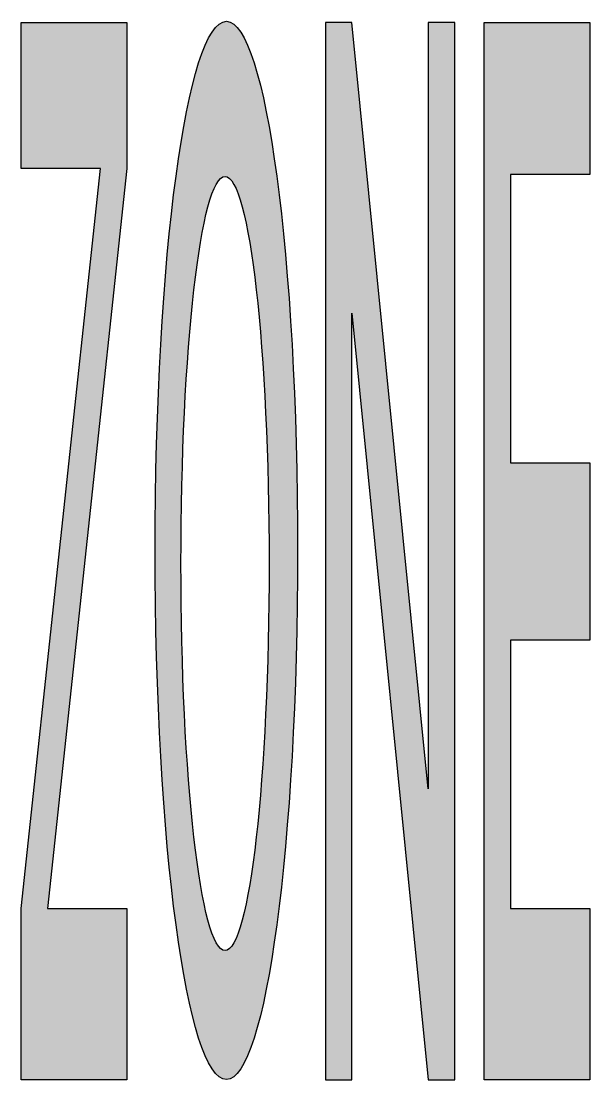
# Model space of a CAD drawing. Header units: metres. Extents: x -1.15 to 1, y 0 to 4.01.
import ezdxf

# ---------------------------------------------------------------- set-up
doc = ezdxf.new("R2010")
doc.units = ezdxf.units.M
doc.header["$LTSCALE"] = 0.2

msp = doc.modelspace()

# ---------------------------------------------------------------- hatches: boundary and pattern name
at = {"true_color": 0xfaf528}
h = msp.add_hatch(color=2, dxfattribs=at)
h.dxf.hatch_style = 1
h.paths.add_polyline_path([(-1.15, 0.6472), (-0.85, 3.4475), (-1.15, 3.4475), (-1.15, 4), (-0.75, 4), (-0.75, 3.4475), (-1.05, 0.6472), (-0.75, 0.6472), (-0.75, 0), (-1.15, 0)])
h = msp.add_hatch(color=2, dxfattribs=at)
h.dxf.hatch_style = 1
edge = h.paths.add_edge_path(flags=16)
edge.add_ellipse((-0.3792, 1.9529), major_axis=(0, 1.4646), ratio=0.113795, start_angle=0, end_angle=360)
edge = h.paths.add_edge_path()
edge.add_ellipse((-0.3741, 2.0023), major_axis=(0, 2.0022), ratio=0.134553, start_angle=0, end_angle=360)
h = msp.add_hatch(color=2, dxfattribs=at)
h.dxf.hatch_style = 1
h.paths.add_polyline_path([(0.3892, 1.1), (0.1, 4), (0, 4), (0, 0), (0.1, 0), (0.1, 2.9), (0.3892, 0), (0.4892, 0), (0.4892, 4), (0.3892, 4)])
h = msp.add_hatch(color=2, dxfattribs=at)
h.dxf.hatch_style = 1
h.paths.add_polyline_path([(1, 0), (0.6, 0), (0.6, 0.6472), (0.6, 3.4245), (0.6, 4), (1, 4), (1, 3.4245), (0.7, 3.4245), (0.7, 2.3344), (1, 2.3344), (1, 1.6636), (0.7, 1.6636), (0.7, 0.6472), (1, 0.6472)])

# ---------------------------------------------------------------- linework, layer by layer
at = {"color": 2, "true_color": 0xfaf528, "flags": 128}
for points in [[(-1.15, 0.6472), (-0.85, 3.4475), (-1.15, 3.4475), (-1.15, 4), (-0.75, 4), (-0.75, 3.4475), (-1.05, 0.6472), (-0.75, 0.6472), (-0.75, 0), (-1.15, 0)], [(0.3892, 1.1), (0.1, 4), (0, 4), (0, 0), (0.1, 0), (0.1, 2.9), (0.3892, 0), (0.4892, 0), (0.4892, 4), (0.3892, 4)], [(1, 0), (0.6, 0), (0.6, 0.6472), (0.6, 3.4245), (0.6, 4), (1, 4), (1, 3.4245), (0.7, 3.4245), (0.7, 2.3344), (1, 2.3344), (1, 1.6636), (0.7, 1.6636), (0.7, 0.6472), (1, 0.6472)]]:
    msp.add_lwpolyline(points, close=True, dxfattribs=at)
at = {"color": 2, "true_color": 0xfaf528}
for centre, major_axis, ratio in [((-0.3741, 2.0023), (0, 2.0022), 0.134553), ((-0.3792, 1.9529), (0, 1.4646), 0.113795)]:
    msp.add_ellipse(centre, major_axis=major_axis, ratio=ratio, dxfattribs=at)

doc.saveas('drawing.dxf')
